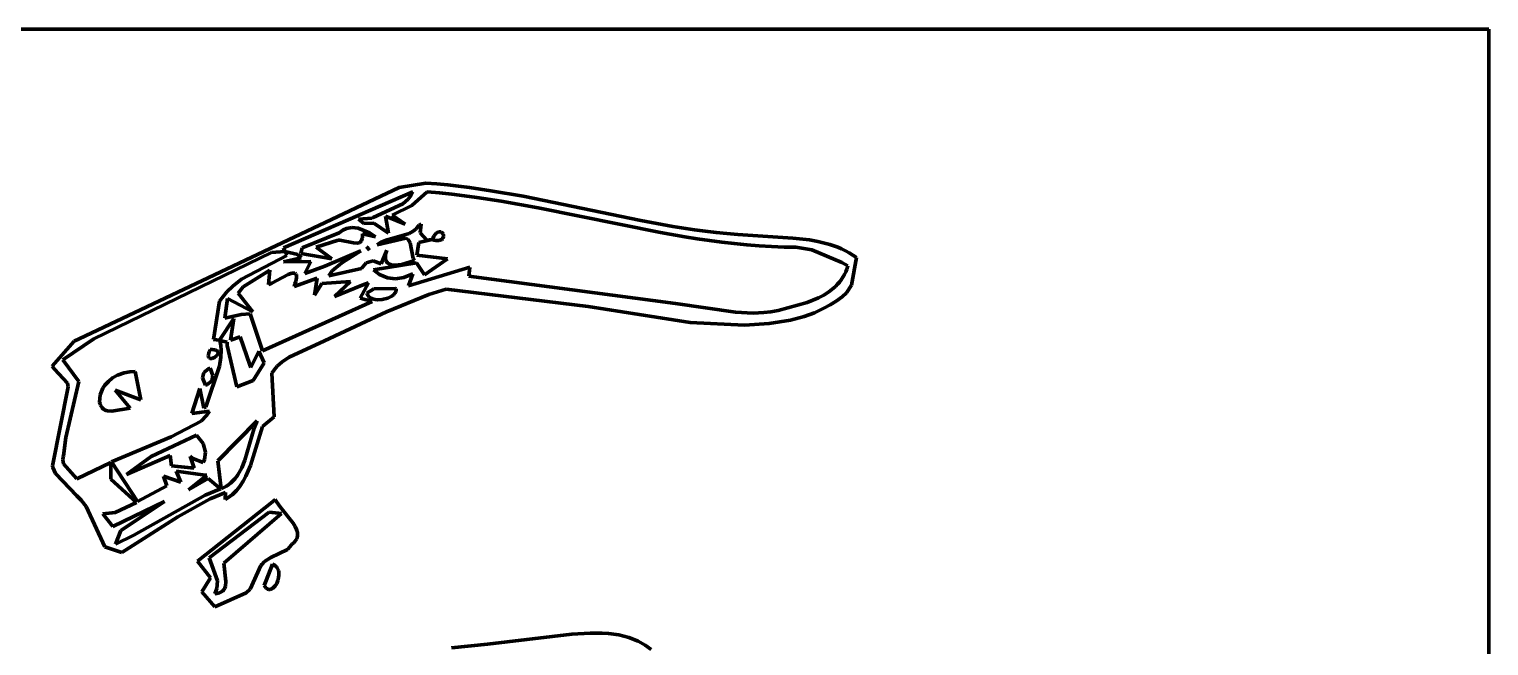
# Model space of a CAD drawing. Header units: millimetres. Extents: x 0 to 11.1, y 0 to 17.3.
# Drawn here: x 8.117 to 11.111, y 16.026 to 17.292 of the extents above; entities that cross this region are included whole.
import ezdxf

# ---------------------------------------------------------------- set-up
doc = ezdxf.new("R2010")
doc.units = ezdxf.units.MM
doc.layers.add('color#010101ff', color=7, linetype='CONTINUOUS', lineweight=100)
doc.layers.add('color#ffffffff', color=7, linetype='CONTINUOUS', lineweight=100)

msp = doc.modelspace()

# ---------------------------------------------------------------- linework, layer by layer
at = {"layer": 'color#010101ff'}
for p, q in [((8.219, 16.6562), (8.8757, 16.9669)), ((8.9039, 16.9578), (8.6386, 16.8426)), ((8.8757, 16.9669), (8.9307, 16.9756)), ((8.8938, 16.9426), (8.9003, 16.9512)), ((8.9003, 16.9512), (8.9039, 16.9578)), ((8.933, 16.9577), (8.9018, 16.9294)), ((8.9307, 16.9756), (8.9531, 16.9739)), ((8.9585, 16.9555), (8.933, 16.9577)), ((8.9531, 16.9739), (8.9754, 16.9719)), ((8.984, 16.9528), (8.9585, 16.9555)), ((8.9754, 16.9719), (8.9976, 16.9694)), ((9.0094, 16.9498), (8.984, 16.9528)), ((8.9976, 16.9694), (9.0198, 16.9667)), ((9.0347, 16.9463), (9.0094, 16.9498)), ((9.0198, 16.9667), (9.064, 16.9601)), ((9.064, 16.9601), (9.1301, 16.9485)), ((8.8225, 16.905), (8.8835, 16.9333)), ((8.9018, 16.9294), (8.8613, 16.91)), ((8.8835, 16.9333), (8.8938, 16.9426)), ((9.0852, 16.9384), (9.0347, 16.9463)), ((9.1607, 16.9247), (9.0852, 16.9384)), ((9.1301, 16.9485), (9.3712, 16.8986)), ((9.4116, 16.8742), (9.1607, 16.9247)), ((8.7924, 16.9019), (8.8194, 16.9035)), ((8.803, 16.8924), (8.7924, 16.9019)), ((8.8234, 16.8931), (8.803, 16.8924)), ((8.8194, 16.9035), (8.8225, 16.905)), ((8.8536, 16.8726), (8.8234, 16.8931)), ((8.8877, 16.8913), (8.8475, 16.9079)), ((8.8475, 16.9079), (8.8536, 16.8726)), ((8.8613, 16.91), (8.8877, 16.8913)), ((8.9142, 16.8865), (8.9163, 16.8895)), ((8.9163, 16.8895), (8.9208, 16.8919)), ((8.9208, 16.8919), (8.9185, 16.8735)), ((9.3712, 16.8986), (9.4372, 16.8866)), ((8.6764, 16.8431), (8.7523, 16.8739)), ((8.7523, 16.8739), (8.7598, 16.879)), ((8.7598, 16.879), (8.7676, 16.8823)), ((8.7676, 16.8823), (8.7783, 16.8842)), ((8.7783, 16.8842), (8.7917, 16.8831)), ((8.7917, 16.8831), (8.8151, 16.8734)), ((8.7994, 16.86), (8.7986, 16.8581)), ((8.8, 16.8622), (8.7994, 16.86)), ((8.8004, 16.8649), (8.8, 16.8622)), ((8.8268, 16.8652), (8.8003, 16.8712)), ((8.8003, 16.8712), (8.8005, 16.8678)), ((8.8005, 16.8678), (8.8004, 16.8649)), ((8.8151, 16.8734), (8.8268, 16.8652)), ((8.8895, 16.8629), (8.8302, 16.8486)), ((8.8388, 16.8543), (8.8512, 16.8595)), ((8.8512, 16.8595), (8.8962, 16.8721)), ((8.8938, 16.8598), (8.8895, 16.8629)), ((8.8979, 16.8529), (8.8938, 16.8598)), ((8.8962, 16.8721), (8.9046, 16.877)), ((8.9046, 16.877), (8.9096, 16.8813)), ((8.9096, 16.8813), (8.9142, 16.8865)), ((8.9431, 16.8596), (8.916, 16.8539)), ((8.9185, 16.8735), (8.9321, 16.8586)), ((8.9321, 16.8586), (8.9431, 16.8596)), ((8.9451, 16.8636), (8.9431, 16.8596)), ((8.9431, 16.8596), (8.9472, 16.8586)), ((8.947, 16.8669), (8.9451, 16.8636)), ((8.949, 16.8697), (8.947, 16.8669)), ((8.951, 16.8719), (8.949, 16.8697)), ((8.9529, 16.8736), (8.951, 16.8719)), ((8.9548, 16.8748), (8.9529, 16.8736)), ((8.9565, 16.8755), (8.9548, 16.8748)), ((8.9582, 16.8758), (8.9565, 16.8755)), ((8.9598, 16.8758), (8.9582, 16.8758)), ((8.9593, 16.8585), (8.9614, 16.8592)), ((8.9613, 16.8755), (8.9598, 16.8758)), ((8.9638, 16.8739), (8.9613, 16.8755)), ((8.9614, 16.8592), (8.9631, 16.8602)), ((8.9631, 16.8602), (8.9644, 16.8614)), ((8.9656, 16.8716), (8.9638, 16.8739)), ((8.9644, 16.8614), (8.9654, 16.8627)), ((8.9654, 16.8627), (8.9665, 16.8657)), ((8.9665, 16.8687), (8.9656, 16.8716)), ((8.9665, 16.8657), (8.9665, 16.8687)), ((9.4619, 16.8654), (9.4116, 16.8742)), ((9.4372, 16.8866), (9.4814, 16.8798)), ((9.4872, 16.8614), (9.4619, 16.8654)), ((9.4814, 16.8798), (9.5036, 16.8768)), ((9.5125, 16.8577), (9.4872, 16.8614)), ((9.5036, 16.8768), (9.5258, 16.8742)), ((9.5258, 16.8742), (9.5481, 16.8719)), ((9.5481, 16.8719), (9.5704, 16.87)), ((9.5704, 16.87), (9.6831, 16.8628)), ((9.6831, 16.8628), (9.7176, 16.859)), ((9.7176, 16.859), (9.7345, 16.856)), ((8.6138, 16.833), (8.2492, 16.656)), ((8.6409, 16.8351), (8.6138, 16.833)), ((8.6386, 16.8426), (8.6409, 16.8351)), ((8.6409, 16.8351), (8.6677, 16.8294)), ((8.6452, 16.8269), (8.6409, 16.8351)), ((8.6677, 16.8294), (8.6747, 16.8219)), ((8.674, 16.8313), (8.6764, 16.8431)), ((8.7372, 16.8203), (8.674, 16.8313)), ((8.7503, 16.8585), (8.7054, 16.8441)), ((8.7054, 16.8441), (8.7372, 16.8203)), ((8.7234, 16.8052), (8.7971, 16.8367)), ((8.754, 16.8586), (8.7503, 16.8585)), ((8.7817, 16.8527), (8.754, 16.8586)), ((8.7971, 16.8367), (8.7577, 16.8117)), ((8.79, 16.8524), (8.7817, 16.8527)), ((8.7935, 16.8533), (8.79, 16.8524)), ((8.7964, 16.8551), (8.7935, 16.8533)), ((8.7976, 16.8565), (8.7964, 16.8551)), ((8.7986, 16.8581), (8.7976, 16.8565)), ((8.8089, 16.8447), (8.8147, 16.8381)), ((8.8097, 16.8438), (8.8089, 16.8447)), ((8.8147, 16.8381), (8.8097, 16.8438)), ((8.8302, 16.8486), (8.833, 16.8508)), ((8.833, 16.8508), (8.8388, 16.8543)), ((8.8385, 16.8101), (8.8502, 16.8381)), ((8.8479, 16.8298), (8.8474, 16.8262)), ((8.8488, 16.8337), (8.8479, 16.8298)), ((8.8502, 16.8381), (8.8488, 16.8337)), ((8.9043, 16.8211), (8.8979, 16.8529)), ((8.916, 16.8539), (8.9116, 16.8277)), ((8.9472, 16.8586), (8.9509, 16.858)), ((8.9509, 16.858), (8.9541, 16.8578)), ((8.9541, 16.8578), (8.9569, 16.858)), ((8.9569, 16.858), (8.9593, 16.8585)), ((9.5378, 16.8544), (9.5125, 16.8577)), ((9.5632, 16.8514), (9.5378, 16.8544)), ((9.5887, 16.8489), (9.5632, 16.8514)), ((9.6142, 16.8468), (9.5887, 16.8489)), ((9.6398, 16.8453), (9.6142, 16.8468)), ((9.6655, 16.8443), (9.6398, 16.8453)), ((9.6896, 16.8441), (9.6655, 16.8443)), ((9.7223, 16.8384), (9.6896, 16.8441)), ((9.7839, 16.8127), (9.7223, 16.8384)), ((9.7345, 16.856), (9.7511, 16.852)), ((9.7511, 16.852), (9.7593, 16.8496)), ((9.7593, 16.8496), (9.7675, 16.8469)), ((9.7675, 16.8469), (9.7755, 16.8439)), ((9.7755, 16.8439), (9.7834, 16.8405)), ((9.7834, 16.8405), (9.7912, 16.8367)), ((9.7912, 16.8367), (9.7989, 16.8326)), ((9.7989, 16.8326), (9.8064, 16.828)), ((8.5525, 16.7786), (8.6452, 16.8269)), ((8.6747, 16.8219), (8.6386, 16.8138)), ((8.6386, 16.8138), (8.6941, 16.8147)), ((8.6941, 16.8147), (8.682, 16.7898)), ((8.682, 16.7898), (8.7234, 16.8052)), ((8.7317, 16.7854), (8.7982, 16.8006)), ((8.7577, 16.8117), (8.7379, 16.7953)), ((8.7982, 16.8006), (8.8082, 16.8123)), ((8.8082, 16.8123), (8.822, 16.8161)), ((8.822, 16.8161), (8.8385, 16.8101)), ((8.9114, 16.8122), (8.8228, 16.7976)), ((8.8474, 16.8262), (8.8473, 16.8229)), ((8.8473, 16.8229), (8.8476, 16.82)), ((8.8476, 16.82), (8.8482, 16.8175)), ((8.8482, 16.8175), (8.8491, 16.8152)), ((8.8491, 16.8152), (8.8503, 16.8133)), ((8.8503, 16.8133), (8.8518, 16.8117)), ((8.8518, 16.8117), (8.8536, 16.8103)), ((8.8536, 16.8103), (8.8556, 16.8092)), ((8.8556, 16.8092), (8.8578, 16.8083)), ((8.8578, 16.8083), (8.8628, 16.8072)), ((8.8628, 16.8072), (8.8683, 16.8069)), ((8.8683, 16.8069), (8.8806, 16.8083)), ((8.8806, 16.8083), (8.9074, 16.8167)), ((8.8946, 16.765), (9.0204, 16.8033)), ((8.9074, 16.8167), (8.9043, 16.8211)), ((8.9274, 16.7873), (8.9114, 16.8122)), ((8.9116, 16.8277), (8.9746, 16.8205)), ((8.9746, 16.8205), (8.9274, 16.7873)), ((9.0204, 16.8033), (9.0186, 16.7849)), ((9.7963, 16.8055), (9.7839, 16.8127)), ((9.7919, 16.7933), (9.7943, 16.7993)), ((9.7943, 16.7993), (9.7963, 16.8055)), ((9.8139, 16.823), (9.8033, 16.766)), ((9.8064, 16.828), (9.8139, 16.823)), ((8.5344, 16.7644), (8.5525, 16.7786)), ((8.61, 16.7972), (8.5556, 16.7629)), ((8.6073, 16.7677), (8.61, 16.7972)), ((8.6147, 16.7702), (8.6096, 16.7682)), ((8.6362, 16.7817), (8.6147, 16.7702)), ((8.6482, 16.788), (8.6362, 16.7817)), ((8.6535, 16.7901), (8.6482, 16.788)), ((8.6559, 16.7907), (8.6535, 16.7901)), ((8.6581, 16.791), (8.6559, 16.7907)), ((8.66, 16.791), (8.6581, 16.791)), ((8.7071, 16.7802), (8.6599, 16.7631)), ((8.6616, 16.7906), (8.66, 16.791)), ((8.663, 16.7897), (8.6616, 16.7906)), ((8.6619, 16.7687), (8.6634, 16.7736)), ((8.664, 16.7884), (8.663, 16.7897)), ((8.6634, 16.7736), (8.6644, 16.7778)), ((8.6647, 16.7866), (8.664, 16.7884)), ((8.6644, 16.7778), (8.6649, 16.7813)), ((8.665, 16.7843), (8.6647, 16.7866)), ((8.6649, 16.7813), (8.665, 16.7843)), ((8.7019, 16.7454), (8.7071, 16.7802)), ((8.717, 16.7696), (8.7019, 16.7454)), ((8.7755, 16.7736), (8.717, 16.7696)), ((8.7379, 16.7953), (8.7317, 16.7854)), ((8.7428, 16.7432), (8.7755, 16.7736)), ((8.7954, 16.7393), (8.8125, 16.7708)), ((8.8125, 16.7708), (8.7998, 16.7658)), ((8.8228, 16.7976), (8.8355, 16.7882)), ((8.8355, 16.7882), (8.8514, 16.7813)), ((8.8514, 16.7813), (8.868, 16.7792)), ((8.868, 16.7792), (8.8854, 16.7818)), ((8.8854, 16.7818), (8.9036, 16.7892)), ((8.9036, 16.7892), (8.8946, 16.765)), ((9.0186, 16.7849), (9.4428, 16.7283)), ((9.7751, 16.768), (9.779, 16.7725)), ((9.779, 16.7725), (9.7827, 16.7773)), ((9.7827, 16.7773), (9.7861, 16.7824)), ((9.7861, 16.7824), (9.7891, 16.7877)), ((9.7891, 16.7877), (9.7919, 16.7933)), ((8.5073, 16.7332), (8.5144, 16.743)), ((8.5144, 16.743), (8.522, 16.7521)), ((8.522, 16.7521), (8.5344, 16.7644)), ((8.5556, 16.7629), (8.5453, 16.7495)), ((8.5453, 16.7495), (8.5756, 16.7116)), ((8.6096, 16.7682), (8.6073, 16.7677)), ((8.6599, 16.7631), (8.6619, 16.7687)), ((8.7998, 16.7658), (8.7428, 16.7432)), ((8.8203, 16.7325), (8.7954, 16.7393)), ((8.8236, 16.7587), (8.8091, 16.75)), ((8.8091, 16.75), (8.8099, 16.7476)), ((8.8099, 16.7476), (8.8111, 16.7454)), ((8.8111, 16.7454), (8.8126, 16.7435)), ((8.8126, 16.7435), (8.8143, 16.7418)), ((8.8143, 16.7418), (8.8163, 16.7403)), ((8.8163, 16.7403), (8.8209, 16.7381)), ((8.8676, 16.7595), (8.8236, 16.7587)), ((8.841, 16.7365), (8.8527, 16.7395)), ((8.9363, 16.7471), (8.8498, 16.7115)), ((8.8527, 16.7395), (8.8603, 16.7434)), ((8.8603, 16.7434), (8.8643, 16.7466)), ((8.8643, 16.7466), (8.8674, 16.7503)), ((8.8674, 16.7503), (8.8685, 16.7523)), ((8.8696, 16.7589), (8.8676, 16.7595)), ((8.8685, 16.7523), (8.8692, 16.7544)), ((8.8692, 16.7544), (8.8696, 16.7566)), ((8.8696, 16.7566), (8.8696, 16.7589)), ((8.9722, 16.758), (8.9363, 16.7471)), ((9.2634, 16.7226), (8.9722, 16.758)), ((9.7127, 16.7303), (9.7358, 16.7399)), ((9.7358, 16.7399), (9.7467, 16.7457)), ((9.7467, 16.7457), (9.757, 16.7523)), ((9.757, 16.7523), (9.7665, 16.7597)), ((9.7665, 16.7597), (9.7709, 16.7637)), ((9.7709, 16.7637), (9.7751, 16.768)), ((9.7843, 16.7421), (9.7724, 16.7334)), ((9.7935, 16.7507), (9.7843, 16.7421)), ((9.8033, 16.766), (9.7935, 16.7507)), ((8.4945, 16.6545), (8.5073, 16.7332)), ((8.5232, 16.7385), (8.5177, 16.6984)), ((8.5756, 16.7116), (8.5232, 16.7385)), ((8.5953, 16.6314), (8.8203, 16.7325)), ((8.8498, 16.7115), (8.7225, 16.6517)), ((8.8209, 16.7381), (8.8262, 16.7367)), ((8.8262, 16.7367), (8.8319, 16.7361)), ((8.8319, 16.7361), (8.841, 16.7365)), ((9.4726, 16.6898), (9.2634, 16.7226)), ((9.4428, 16.7283), (9.5657, 16.7105)), ((9.5657, 16.7105), (9.602, 16.7088)), ((9.602, 16.7088), (9.6238, 16.7099)), ((9.6238, 16.7099), (9.6384, 16.7116)), ((9.6384, 16.7116), (9.653, 16.7143)), ((9.653, 16.7143), (9.7127, 16.7303)), ((9.7274, 16.7095), (9.7068, 16.702)), ((9.7472, 16.7186), (9.7274, 16.7095)), ((9.76, 16.7256), (9.7472, 16.7186)), ((9.7724, 16.7334), (9.76, 16.7256)), ((8.5364, 16.6978), (8.5073, 16.6531)), ((8.5177, 16.6984), (8.5516, 16.7057)), ((8.5297, 16.653), (8.5364, 16.6978)), ((8.5516, 16.7057), (8.5702, 16.7075)), ((8.5702, 16.7075), (8.5953, 16.6314)), ((9.5839, 16.6841), (9.4726, 16.6898)), ((9.6349, 16.6872), (9.5839, 16.6841)), ((9.6785, 16.6943), (9.6349, 16.6872)), ((9.7068, 16.702), (9.6785, 16.6943)), ((8.1636, 16.5996), (8.2087, 16.6513)), ((8.2492, 16.656), (8.1859, 16.6125)), ((8.2087, 16.6513), (8.219, 16.6562)), ((8.5073, 16.6531), (8.4945, 16.6545)), ((8.5095, 16.6425), (8.5076, 16.6522)), ((8.5076, 16.6522), (8.523, 16.6489)), ((8.5497, 16.6598), (8.5297, 16.653)), ((8.5695, 16.6024), (8.5497, 16.6598)), ((8.7225, 16.6517), (8.6498, 16.618)), ((8.4841, 16.6212), (8.4843, 16.6237)), ((8.4843, 16.6193), (8.4841, 16.6212)), ((8.4843, 16.6237), (8.4849, 16.6267)), ((8.4849, 16.6267), (8.4861, 16.6302)), ((8.4861, 16.6302), (8.4878, 16.6343)), ((8.4878, 16.6343), (8.4922, 16.6341)), ((8.4922, 16.6341), (8.4958, 16.6337)), ((8.4958, 16.6337), (8.4987, 16.6331)), ((8.5015, 16.6216), (8.4968, 16.6179)), ((8.4987, 16.6331), (8.501, 16.6322)), ((8.501, 16.6322), (8.5026, 16.6312)), ((8.5036, 16.6244), (8.5015, 16.6216)), ((8.5026, 16.6312), (8.5037, 16.63)), ((8.5042, 16.6259), (8.5036, 16.6244)), ((8.5037, 16.63), (8.5043, 16.6287)), ((8.5045, 16.6273), (8.5042, 16.6259)), ((8.5043, 16.6287), (8.5045, 16.6273)), ((8.5104, 16.6328), (8.5095, 16.6425)), ((8.51, 16.6184), (8.5104, 16.6328)), ((8.523, 16.6489), (8.5225, 16.6423)), ((8.5225, 16.6423), (8.5427, 16.5576)), ((8.5878, 16.6304), (8.5713, 16.5971)), ((8.5986, 16.6068), (8.5878, 16.6304)), ((8.1684, 16.594), (8.1636, 16.5996)), ((8.1952, 16.5647), (8.1684, 16.594)), ((8.1859, 16.6125), (8.2187, 16.5684)), ((8.4746, 16.587), (8.4848, 16.5947)), ((8.4788, 16.5163), (8.5068, 16.5995)), ((8.4849, 16.6177), (8.4843, 16.6193)), ((8.4848, 16.5947), (8.4881, 16.5959)), ((8.4858, 16.6166), (8.4849, 16.6177)), ((8.4869, 16.6159), (8.4858, 16.6166)), ((8.4883, 16.6155), (8.4869, 16.6159)), ((8.4881, 16.5959), (8.4937, 16.581)), ((8.4899, 16.6155), (8.4883, 16.6155)), ((8.4915, 16.6157), (8.4899, 16.6155)), ((8.4968, 16.6179), (8.4915, 16.6157)), ((8.5068, 16.5995), (8.51, 16.6184)), ((8.5713, 16.5971), (8.5695, 16.6024)), ((8.5763, 16.5703), (8.5986, 16.6068)), ((8.6198, 16.5929), (8.6147, 16.5854)), ((8.6255, 16.5996), (8.6198, 16.5929)), ((8.6353, 16.6084), (8.6255, 16.5996)), ((8.6498, 16.618), (8.6353, 16.6084)), ((8.2187, 16.5684), (8.1919, 16.4532)), ((8.1963, 16.5571), (8.1952, 16.5647)), ((8.2678, 16.5546), (8.2718, 16.5606)), ((8.2718, 16.5606), (8.2791, 16.5687)), ((8.2791, 16.5687), (8.2878, 16.5756)), ((8.2878, 16.5756), (8.2976, 16.5811)), ((8.2976, 16.5811), (8.3117, 16.5862)), ((8.3117, 16.5862), (8.3228, 16.5882)), ((8.3228, 16.5882), (8.3339, 16.5886)), ((8.3339, 16.5886), (8.3455, 16.5308)), ((8.4724, 16.5756), (8.4746, 16.587)), ((8.4781, 16.5605), (8.4724, 16.5756)), ((8.4814, 16.5618), (8.4781, 16.5605)), ((8.4915, 16.5697), (8.4814, 16.5618)), ((8.4937, 16.581), (8.4915, 16.5697)), ((8.5427, 16.5576), (8.5763, 16.5703)), ((8.6147, 16.5854), (8.6189, 16.4957)), ((8.1646, 16.3949), (8.1963, 16.5571)), ((8.2612, 16.5257), (8.2613, 16.5336)), ((8.2613, 16.5336), (8.2625, 16.541)), ((8.2625, 16.541), (8.2647, 16.548)), ((8.2647, 16.548), (8.2678, 16.5546)), ((8.3455, 16.5308), (8.2929, 16.5503)), ((8.2929, 16.5503), (8.3239, 16.5133)), ((8.4503, 16.503), (8.4667, 16.5543)), ((8.4667, 16.5543), (8.4748, 16.5135)), ((8.262, 16.5226), (8.2612, 16.5257)), ((8.2631, 16.5199), (8.262, 16.5226)), ((8.2643, 16.5174), (8.2631, 16.5199)), ((8.2657, 16.5153), (8.2643, 16.5174)), ((8.2689, 16.5119), (8.2657, 16.5153)), ((8.2726, 16.5095), (8.2689, 16.5119)), ((8.2768, 16.508), (8.2726, 16.5095)), ((8.2862, 16.5072), (8.2768, 16.508)), ((8.3239, 16.5133), (8.2862, 16.5072)), ((8.4863, 16.5076), (8.4503, 16.503)), ((8.4748, 16.5135), (8.4788, 16.5163)), ((8.4807, 16.4987), (8.4863, 16.5076)), ((8.4076, 16.4546), (8.4693, 16.4867)), ((8.4693, 16.4867), (8.4807, 16.4987)), ((8.584, 16.4879), (8.5034, 16.4054)), ((8.5591, 16.4066), (8.578, 16.4725)), ((8.5951, 16.4759), (8.5704, 16.3957)), ((8.578, 16.4725), (8.584, 16.4879)), ((8.6189, 16.4957), (8.5951, 16.4759)), ((8.1919, 16.4532), (8.1872, 16.4159)), ((8.2855, 16.4034), (8.4076, 16.4546)), ((8.4598, 16.4579), (8.3669, 16.4144)), ((8.4737, 16.4413), (8.4598, 16.4579)), ((8.4785, 16.423), (8.4737, 16.4413)), ((8.1866, 16.4136), (8.1858, 16.4073)), ((8.1872, 16.4159), (8.1866, 16.4136)), ((8.3165, 16.3771), (8.4061, 16.4164)), ((8.3669, 16.4144), (8.3165, 16.3771)), ((8.4061, 16.4164), (8.4088, 16.3952)), ((8.4554, 16.3902), (8.4472, 16.4151)), ((8.4472, 16.4151), (8.4522, 16.4101)), ((8.4522, 16.4101), (8.4734, 16.4019)), ((8.4762, 16.4081), (8.4785, 16.423)), ((8.1652, 16.3921), (8.1646, 16.3949)), ((8.1705, 16.3794), (8.1652, 16.3921)), ((8.1858, 16.4073), (8.187, 16.3996)), ((8.187, 16.3996), (8.2143, 16.3682)), ((8.2143, 16.3682), (8.2844, 16.402)), ((8.2844, 16.402), (8.2842, 16.368)), ((8.3387, 16.3217), (8.2855, 16.4034)), ((8.4088, 16.3952), (8.4554, 16.3902)), ((8.4775, 16.3764), (8.4183, 16.384)), ((8.4183, 16.384), (8.4277, 16.3616)), ((8.4734, 16.4019), (8.4762, 16.4081)), ((8.5034, 16.4054), (8.5107, 16.3478)), ((8.5448, 16.3768), (8.5477, 16.3814)), ((8.5477, 16.3814), (8.5528, 16.3911)), ((8.5528, 16.3911), (8.5591, 16.4066)), ((8.5704, 16.3957), (8.5614, 16.3738)), ((8.2144, 16.3338), (8.1705, 16.3794)), ((8.2842, 16.368), (8.3366, 16.3201)), ((8.3991, 16.3545), (8.3387, 16.3217)), ((8.4277, 16.3616), (8.3923, 16.374)), ((8.3923, 16.374), (8.3991, 16.3545)), ((8.4434, 16.346), (8.481, 16.376)), ((8.4838, 16.369), (8.4434, 16.346)), ((8.481, 16.376), (8.4775, 16.3764)), ((8.5089, 16.3482), (8.4838, 16.369)), ((8.5107, 16.3478), (8.5162, 16.3505)), ((8.5162, 16.3505), (8.5213, 16.3536)), ((8.5213, 16.3536), (8.5261, 16.3569)), ((8.5261, 16.3569), (8.5304, 16.3604)), ((8.5304, 16.3604), (8.5345, 16.3642)), ((8.5345, 16.3642), (8.5382, 16.3682)), ((8.5382, 16.3682), (8.5416, 16.3724)), ((8.5416, 16.3724), (8.5448, 16.3768)), ((8.5494, 16.3539), (8.5459, 16.3493)), ((8.5558, 16.3636), (8.5494, 16.3539)), ((8.5614, 16.3738), (8.5558, 16.3636)), ((8.2234, 16.3249), (8.2144, 16.3338)), ((8.2334, 16.3118), (8.2234, 16.3249)), ((8.2881, 16.2705), (8.3939, 16.3221)), ((8.3366, 16.3201), (8.2927, 16.2996)), ((8.3939, 16.3221), (8.3046, 16.2624)), ((8.3316, 16.253), (8.4778, 16.3353)), ((8.4879, 16.3274), (8.4213, 16.2903)), ((8.4618, 16.1998), (8.616, 16.3212)), ((8.4778, 16.3353), (8.5089, 16.3482)), ((8.5192, 16.3408), (8.4879, 16.3274)), ((8.5186, 16.3262), (8.5192, 16.3408)), ((8.5239, 16.3295), (8.5186, 16.3262)), ((8.5289, 16.333), (8.5239, 16.3295)), ((8.5336, 16.3367), (8.5289, 16.333)), ((8.538, 16.3407), (8.5336, 16.3367)), ((8.5421, 16.3449), (8.538, 16.3407)), ((8.5459, 16.3493), (8.5421, 16.3449)), ((8.616, 16.3212), (8.6212, 16.326)), ((8.6212, 16.326), (8.6247, 16.3203)), ((8.6247, 16.3203), (8.6316, 16.3111)), ((8.272, 16.229), (8.2334, 16.3118)), ((8.2927, 16.2996), (8.2676, 16.2965)), ((8.2676, 16.2965), (8.2881, 16.2705)), ((8.4213, 16.2903), (8.3067, 16.2171)), ((8.6087, 16.2999), (8.4856, 16.2064)), ((8.5162, 16.1951), (8.634, 16.2971)), ((8.634, 16.2971), (8.6087, 16.2999)), ((8.6316, 16.3111), (8.6583, 16.2778)), ((8.3046, 16.2624), (8.294, 16.2344)), ((8.6583, 16.2778), (8.6623, 16.271)), ((8.6623, 16.271), (8.6653, 16.2643)), ((8.6653, 16.2643), (8.6664, 16.261)), ((8.6664, 16.261), (8.667, 16.2578)), ((8.294, 16.2344), (8.3316, 16.253)), ((8.6553, 16.2342), (8.6522, 16.2293)), ((8.6587, 16.2368), (8.6553, 16.2342)), ((8.6615, 16.2396), (8.6587, 16.2368)), ((8.6637, 16.2424), (8.6615, 16.2396)), ((8.6654, 16.2454), (8.6637, 16.2424)), ((8.6665, 16.2484), (8.6654, 16.2454)), ((8.6671, 16.2514), (8.6665, 16.2484)), ((8.667, 16.2578), (8.6673, 16.2546)), ((8.6673, 16.2546), (8.6671, 16.2514)), ((8.3067, 16.2171), (8.272, 16.229)), ((8.4856, 16.2064), (8.503, 16.1592)), ((8.6127, 16.2069), (8.5992, 16.1987)), ((8.6466, 16.2235), (8.6127, 16.2069)), ((8.6522, 16.2293), (8.6466, 16.2235)), ((8.4883, 16.1653), (8.4618, 16.1998)), ((8.52, 16.1579), (8.5162, 16.1951)), ((8.5921, 16.1907), (8.5702, 16.1419)), ((8.5937, 16.193), (8.5921, 16.1907)), ((8.5992, 16.1987), (8.5937, 16.193)), ((8.6026, 16.1598), (8.6161, 16.1932)), ((8.6161, 16.1932), (8.6191, 16.1917)), ((8.6191, 16.1917), (8.6216, 16.1899)), ((8.6216, 16.1899), (8.6238, 16.1878)), ((8.6238, 16.1878), (8.6255, 16.1855)), ((8.6255, 16.1855), (8.6269, 16.183)), ((8.6269, 16.183), (8.6279, 16.1803)), ((8.6279, 16.1803), (8.6286, 16.1775)), ((8.629, 16.1715), (8.6284, 16.1654)), ((8.6286, 16.1775), (8.629, 16.1715)), ((8.4711, 16.1367), (8.4883, 16.1653)), ((8.5017, 16.1434), (8.4978, 16.1324)), ((8.503, 16.1592), (8.5017, 16.1434)), ((8.5153, 16.1401), (8.5177, 16.1438)), ((8.5177, 16.1438), (8.5191, 16.1481)), ((8.5191, 16.1481), (8.52, 16.1579)), ((8.5702, 16.1419), (8.5616, 16.1342)), ((8.5988, 16.1499), (8.6026, 16.1598)), ((8.6005, 16.1471), (8.5988, 16.1499)), ((8.6023, 16.1448), (8.6005, 16.1471)), ((8.6042, 16.1432), (8.6023, 16.1448)), ((8.6061, 16.1421), (8.6042, 16.1432)), ((8.6081, 16.1415), (8.6061, 16.1421)), ((8.6101, 16.1414), (8.6081, 16.1415)), ((8.6121, 16.1418), (8.6101, 16.1414)), ((8.6141, 16.1426), (8.6121, 16.1418)), ((8.616, 16.1437), (8.6141, 16.1426)), ((8.6179, 16.1452), (8.616, 16.1437)), ((8.6214, 16.1491), (8.6179, 16.1452)), ((8.6244, 16.1539), (8.6214, 16.1491)), ((8.6268, 16.1595), (8.6244, 16.1539)), ((8.6284, 16.1654), (8.6268, 16.1595)), ((8.4975, 16.106), (8.4711, 16.1367)), ((8.5616, 16.1342), (8.4975, 16.106)), ((8.4978, 16.1324), (8.5013, 16.1329)), ((8.5013, 16.1329), (8.5045, 16.1336)), ((8.5045, 16.1336), (8.5073, 16.1345)), ((8.5073, 16.1345), (8.5097, 16.1356)), ((8.5097, 16.1356), (8.5119, 16.137)), ((8.5119, 16.137), (8.5137, 16.1384)), ((8.5137, 16.1384), (8.5153, 16.1401)), ((9.2302, 16.0498), (9.2675, 16.0515)), ((9.2675, 16.0515), (9.2924, 16.0515)), ((9.2924, 16.0515), (9.3049, 16.0511)), ((9.3049, 16.0511), (9.326, 16.0483)), ((8.9827, 16.0216), (9.0571, 16.0288)), ((9.0571, 16.0288), (9.2302, 16.0498)), ((9.326, 16.0483), (9.3466, 16.043)), ((9.3466, 16.043), (9.3663, 16.035)), ((9.3663, 16.035), (9.3801, 16.0274)), ((9.3801, 16.0274), (9.3929, 16.0183))]:
    msp.add_line(p, q, dxfattribs=at)
at = {"layer": 'color#ffffffff'}
for p, q in [((0, 17.2917), (11.1111, 17.2917)), ((11.1111, 17.2917), (11.1111, 0)), ((8.8757, 16.9669), (8.219, 16.6562)), ((8.6386, 16.8426), (8.9039, 16.9578)), ((8.9307, 16.9756), (8.8757, 16.9669)), ((8.9003, 16.9512), (8.8938, 16.9426)), ((8.9039, 16.9578), (8.9003, 16.9512)), ((8.9018, 16.9294), (8.933, 16.9577)), ((8.9531, 16.9739), (8.9307, 16.9756)), ((8.933, 16.9577), (8.9585, 16.9555)), ((8.9754, 16.9719), (8.9531, 16.9739)), ((8.9585, 16.9555), (8.984, 16.9528)), ((8.9976, 16.9694), (8.9754, 16.9719)), ((8.984, 16.9528), (9.0094, 16.9498)), ((9.0198, 16.9667), (8.9976, 16.9694)), ((9.0094, 16.9498), (9.0347, 16.9463)), ((9.064, 16.9601), (9.0198, 16.9667)), ((9.1301, 16.9485), (9.064, 16.9601)), ((8.8835, 16.9333), (8.8225, 16.905)), ((8.8613, 16.91), (8.9018, 16.9294)), ((8.8938, 16.9426), (8.8835, 16.9333)), ((9.0347, 16.9463), (9.0852, 16.9384)), ((9.0852, 16.9384), (9.1607, 16.9247)), ((9.3712, 16.8986), (9.1301, 16.9485)), ((9.1607, 16.9247), (9.4116, 16.8742)), ((8.8194, 16.9035), (8.7924, 16.9019)), ((8.7924, 16.9019), (8.803, 16.8924)), ((8.803, 16.8924), (8.8234, 16.8931)), ((8.8225, 16.905), (8.8194, 16.9035)), ((8.8234, 16.8931), (8.8536, 16.8726)), ((8.8536, 16.8726), (8.8475, 16.9079)), ((8.8475, 16.9079), (8.8877, 16.8913)), ((8.8877, 16.8913), (8.8613, 16.91)), ((8.9163, 16.8895), (8.9142, 16.8865)), ((8.9208, 16.8919), (8.9163, 16.8895)), ((8.9185, 16.8735), (8.9208, 16.8919)), ((9.4372, 16.8866), (9.3712, 16.8986)), ((8.7523, 16.8739), (8.6764, 16.8431)), ((8.7598, 16.879), (8.7523, 16.8739)), ((8.7676, 16.8823), (8.7598, 16.879)), ((8.7783, 16.8842), (8.7676, 16.8823)), ((8.7917, 16.8831), (8.7783, 16.8842)), ((8.8151, 16.8734), (8.7917, 16.8831)), ((8.7986, 16.8581), (8.7994, 16.86)), ((8.7994, 16.86), (8.8, 16.8622)), ((8.8, 16.8622), (8.8004, 16.8649)), ((8.8005, 16.8678), (8.8003, 16.8712)), ((8.8003, 16.8712), (8.8268, 16.8652)), ((8.8004, 16.8649), (8.8005, 16.8678)), ((8.8268, 16.8652), (8.8151, 16.8734)), ((8.8302, 16.8486), (8.8895, 16.8629)), ((8.8512, 16.8595), (8.8388, 16.8543)), ((8.8962, 16.8721), (8.8512, 16.8595)), ((8.8895, 16.8629), (8.8938, 16.8598)), ((8.8938, 16.8598), (8.8979, 16.8529)), ((8.9046, 16.877), (8.8962, 16.8721)), ((8.9096, 16.8813), (8.9046, 16.877)), ((8.9142, 16.8865), (8.9096, 16.8813)), ((8.916, 16.8539), (8.9431, 16.8596)), ((8.9321, 16.8586), (8.9185, 16.8735)), ((8.9431, 16.8596), (8.9321, 16.8586)), ((8.9451, 16.8636), (8.9431, 16.8596)), ((8.9431, 16.8596), (8.9472, 16.8586)), ((8.947, 16.8669), (8.9451, 16.8636)), ((8.949, 16.8697), (8.947, 16.8669)), ((8.951, 16.8719), (8.949, 16.8697)), ((8.9529, 16.8736), (8.951, 16.8719)), ((8.9548, 16.8748), (8.9529, 16.8736)), ((8.9565, 16.8755), (8.9548, 16.8748)), ((8.9582, 16.8758), (8.9565, 16.8755)), ((8.9598, 16.8758), (8.9582, 16.8758)), ((8.9593, 16.8585), (8.9614, 16.8592)), ((8.9613, 16.8755), (8.9598, 16.8758)), ((8.9638, 16.8739), (8.9613, 16.8755)), ((8.9614, 16.8592), (8.9631, 16.8602)), ((8.9631, 16.8602), (8.9644, 16.8614)), ((8.9656, 16.8716), (8.9638, 16.8739)), ((8.9644, 16.8614), (8.9654, 16.8627)), ((8.9654, 16.8627), (8.9665, 16.8657)), ((8.9665, 16.8687), (8.9656, 16.8716)), ((8.9665, 16.8657), (8.9665, 16.8687)), ((9.4116, 16.8742), (9.4619, 16.8654)), ((9.4814, 16.8798), (9.4372, 16.8866)), ((9.4619, 16.8654), (9.4872, 16.8614)), ((9.5036, 16.8768), (9.4814, 16.8798)), ((9.4872, 16.8614), (9.5125, 16.8577)), ((9.5258, 16.8742), (9.5036, 16.8768)), ((9.5481, 16.8719), (9.5258, 16.8742)), ((9.5704, 16.87), (9.5481, 16.8719)), ((9.6831, 16.8628), (9.5704, 16.87)), ((9.7176, 16.859), (9.6831, 16.8628)), ((9.7345, 16.856), (9.7176, 16.859)), ((8.2492, 16.656), (8.6138, 16.833)), ((8.6138, 16.833), (8.6409, 16.8351)), ((8.6409, 16.8351), (8.6386, 16.8426)), ((8.6677, 16.8294), (8.6409, 16.8351)), ((8.6409, 16.8351), (8.6452, 16.8269)), ((8.6747, 16.8219), (8.6677, 16.8294)), ((8.6764, 16.8431), (8.674, 16.8313)), ((8.674, 16.8313), (8.7372, 16.8203)), ((8.7054, 16.8441), (8.7503, 16.8585)), ((8.7372, 16.8203), (8.7054, 16.8441)), ((8.7971, 16.8367), (8.7234, 16.8052)), ((8.7503, 16.8585), (8.754, 16.8586)), ((8.754, 16.8586), (8.7817, 16.8527)), ((8.7577, 16.8117), (8.7971, 16.8367)), ((8.7817, 16.8527), (8.79, 16.8524)), ((8.79, 16.8524), (8.7935, 16.8533)), ((8.7935, 16.8533), (8.7964, 16.8551)), ((8.7964, 16.8551), (8.7976, 16.8565)), ((8.7976, 16.8565), (8.7986, 16.8581)), ((8.8089, 16.8447), (8.8097, 16.8438)), ((8.8147, 16.8381), (8.8089, 16.8447)), ((8.8097, 16.8438), (8.8147, 16.8381)), ((8.833, 16.8508), (8.8302, 16.8486)), ((8.8388, 16.8543), (8.833, 16.8508)), ((8.8502, 16.8381), (8.8385, 16.8101)), ((8.8474, 16.8262), (8.8479, 16.8298)), ((8.8479, 16.8298), (8.8488, 16.8337)), ((8.8488, 16.8337), (8.8502, 16.8381)), ((8.8979, 16.8529), (8.9043, 16.8211)), ((8.9116, 16.8277), (8.916, 16.8539)), ((8.9472, 16.8586), (8.9509, 16.858)), ((8.9509, 16.858), (8.9541, 16.8578)), ((8.9541, 16.8578), (8.9569, 16.858)), ((8.9569, 16.858), (8.9593, 16.8585)), ((9.5125, 16.8577), (9.5378, 16.8544)), ((9.5378, 16.8544), (9.5632, 16.8514)), ((9.5632, 16.8514), (9.5887, 16.8489)), ((9.5887, 16.8489), (9.6142, 16.8468)), ((9.6142, 16.8468), (9.6398, 16.8453)), ((9.6398, 16.8453), (9.6655, 16.8443)), ((9.6655, 16.8443), (9.6896, 16.8441)), ((9.6896, 16.8441), (9.7223, 16.8384)), ((9.7223, 16.8384), (9.7839, 16.8127)), ((9.7511, 16.852), (9.7345, 16.856)), ((9.7593, 16.8496), (9.7511, 16.852)), ((9.7675, 16.8469), (9.7593, 16.8496)), ((9.7755, 16.8439), (9.7675, 16.8469)), ((9.7834, 16.8405), (9.7755, 16.8439)), ((9.7912, 16.8367), (9.7834, 16.8405)), ((9.7989, 16.8326), (9.7912, 16.8367)), ((9.8064, 16.828), (9.7989, 16.8326)), ((8.6452, 16.8269), (8.5525, 16.7786)), ((8.6386, 16.8138), (8.6747, 16.8219)), ((8.6941, 16.8147), (8.6386, 16.8138)), ((8.682, 16.7898), (8.6941, 16.8147)), ((8.7234, 16.8052), (8.682, 16.7898)), ((8.7982, 16.8006), (8.7317, 16.7854)), ((8.7379, 16.7953), (8.7577, 16.8117)), ((8.8082, 16.8123), (8.7982, 16.8006)), ((8.822, 16.8161), (8.8082, 16.8123)), ((8.8385, 16.8101), (8.822, 16.8161)), ((8.8228, 16.7976), (8.9114, 16.8122)), ((8.8473, 16.8229), (8.8474, 16.8262)), ((8.8476, 16.82), (8.8473, 16.8229)), ((8.8482, 16.8175), (8.8476, 16.82)), ((8.8491, 16.8152), (8.8482, 16.8175)), ((8.8503, 16.8133), (8.8491, 16.8152)), ((8.8518, 16.8117), (8.8503, 16.8133)), ((8.8536, 16.8103), (8.8518, 16.8117)), ((8.8556, 16.8092), (8.8536, 16.8103)), ((8.8578, 16.8083), (8.8556, 16.8092)), ((8.8628, 16.8072), (8.8578, 16.8083)), ((8.8683, 16.8069), (8.8628, 16.8072)), ((8.8806, 16.8083), (8.8683, 16.8069)), ((8.9074, 16.8167), (8.8806, 16.8083)), ((9.0204, 16.8033), (8.8946, 16.765)), ((8.9043, 16.8211), (8.9074, 16.8167)), ((8.9114, 16.8122), (8.9274, 16.7873)), ((8.9746, 16.8205), (8.9116, 16.8277)), ((8.9274, 16.7873), (8.9746, 16.8205)), ((9.0186, 16.7849), (9.0204, 16.8033)), ((9.7839, 16.8127), (9.7963, 16.8055)), ((9.7943, 16.7993), (9.7919, 16.7933)), ((9.7963, 16.8055), (9.7943, 16.7993)), ((9.8033, 16.766), (9.8139, 16.823)), ((9.8139, 16.823), (9.8064, 16.828)), ((8.5525, 16.7786), (8.5344, 16.7644)), ((8.5556, 16.7629), (8.61, 16.7972)), ((8.61, 16.7972), (8.6073, 16.7677)), ((8.6096, 16.7682), (8.6147, 16.7702)), ((8.6147, 16.7702), (8.6362, 16.7817)), ((8.6362, 16.7817), (8.6482, 16.788)), ((8.6482, 16.788), (8.6535, 16.7901)), ((8.6535, 16.7901), (8.6559, 16.7907)), ((8.6559, 16.7907), (8.6581, 16.791)), ((8.6581, 16.791), (8.66, 16.791)), ((8.6599, 16.7631), (8.7071, 16.7802)), ((8.66, 16.791), (8.6616, 16.7906)), ((8.6616, 16.7906), (8.663, 16.7897)), ((8.6634, 16.7736), (8.6619, 16.7687)), ((8.663, 16.7897), (8.664, 16.7884)), ((8.6644, 16.7778), (8.6634, 16.7736)), ((8.664, 16.7884), (8.6647, 16.7866)), ((8.6649, 16.7813), (8.6644, 16.7778)), ((8.6647, 16.7866), (8.665, 16.7843)), ((8.665, 16.7843), (8.6649, 16.7813)), ((8.7071, 16.7802), (8.7019, 16.7454)), ((8.7019, 16.7454), (8.717, 16.7696)), ((8.717, 16.7696), (8.7755, 16.7736)), ((8.7317, 16.7854), (8.7379, 16.7953)), ((8.7755, 16.7736), (8.7428, 16.7432)), ((8.8125, 16.7708), (8.7954, 16.7393)), ((8.7998, 16.7658), (8.8125, 16.7708)), ((8.8355, 16.7882), (8.8228, 16.7976)), ((8.8514, 16.7813), (8.8355, 16.7882)), ((8.868, 16.7792), (8.8514, 16.7813)), ((8.8854, 16.7818), (8.868, 16.7792)), ((8.9036, 16.7892), (8.8854, 16.7818)), ((8.8946, 16.765), (8.9036, 16.7892)), ((9.4428, 16.7283), (9.0186, 16.7849)), ((9.779, 16.7725), (9.7751, 16.768)), ((9.7827, 16.7773), (9.779, 16.7725)), ((9.7861, 16.7824), (9.7827, 16.7773)), ((9.7891, 16.7877), (9.7861, 16.7824)), ((9.7919, 16.7933), (9.7891, 16.7877)), ((8.5144, 16.743), (8.5073, 16.7332)), ((8.522, 16.7521), (8.5144, 16.743)), ((8.5344, 16.7644), (8.522, 16.7521)), ((8.5453, 16.7495), (8.5556, 16.7629)), ((8.5756, 16.7116), (8.5453, 16.7495)), ((8.6073, 16.7677), (8.6096, 16.7682)), ((8.6619, 16.7687), (8.6599, 16.7631)), ((8.7428, 16.7432), (8.7998, 16.7658)), ((8.7954, 16.7393), (8.8203, 16.7325)), ((8.8091, 16.75), (8.8236, 16.7587)), ((8.8099, 16.7476), (8.8091, 16.75)), ((8.8111, 16.7454), (8.8099, 16.7476)), ((8.8126, 16.7435), (8.8111, 16.7454)), ((8.8143, 16.7418), (8.8126, 16.7435)), ((8.8163, 16.7403), (8.8143, 16.7418)), ((8.8209, 16.7381), (8.8163, 16.7403)), ((8.8236, 16.7587), (8.8676, 16.7595)), ((8.8527, 16.7395), (8.841, 16.7365)), ((8.8498, 16.7115), (8.9363, 16.7471)), ((8.8603, 16.7434), (8.8527, 16.7395)), ((8.8643, 16.7466), (8.8603, 16.7434)), ((8.8674, 16.7503), (8.8643, 16.7466)), ((8.8685, 16.7523), (8.8674, 16.7503)), ((8.8676, 16.7595), (8.8696, 16.7589)), ((8.8692, 16.7544), (8.8685, 16.7523)), ((8.8696, 16.7566), (8.8692, 16.7544)), ((8.8696, 16.7589), (8.8696, 16.7566)), ((8.9363, 16.7471), (8.9722, 16.758)), ((8.9722, 16.758), (9.2634, 16.7226)), ((9.7358, 16.7399), (9.7127, 16.7303)), ((9.7467, 16.7457), (9.7358, 16.7399)), ((9.757, 16.7523), (9.7467, 16.7457)), ((9.7665, 16.7597), (9.757, 16.7523)), ((9.7709, 16.7637), (9.7665, 16.7597)), ((9.7751, 16.768), (9.7709, 16.7637)), ((9.7724, 16.7334), (9.7843, 16.7421)), ((9.7843, 16.7421), (9.7935, 16.7507)), ((9.7935, 16.7507), (9.8033, 16.766)), ((8.5073, 16.7332), (8.4945, 16.6545)), ((8.5177, 16.6984), (8.5232, 16.7385)), ((8.5232, 16.7385), (8.5756, 16.7116)), ((8.8203, 16.7325), (8.5953, 16.6314)), ((8.7225, 16.6517), (8.8498, 16.7115)), ((8.8262, 16.7367), (8.8209, 16.7381)), ((8.8319, 16.7361), (8.8262, 16.7367)), ((8.841, 16.7365), (8.8319, 16.7361)), ((9.2634, 16.7226), (9.4726, 16.6898)), ((9.5657, 16.7105), (9.4428, 16.7283)), ((9.602, 16.7088), (9.5657, 16.7105)), ((9.6238, 16.7099), (9.602, 16.7088)), ((9.6384, 16.7116), (9.6238, 16.7099)), ((9.653, 16.7143), (9.6384, 16.7116)), ((9.7127, 16.7303), (9.653, 16.7143)), ((9.7068, 16.702), (9.7274, 16.7095)), ((9.7274, 16.7095), (9.7472, 16.7186)), ((9.7472, 16.7186), (9.76, 16.7256)), ((9.76, 16.7256), (9.7724, 16.7334)), ((8.5073, 16.6531), (8.5364, 16.6978)), ((8.5516, 16.7057), (8.5177, 16.6984)), ((8.5364, 16.6978), (8.5297, 16.653)), ((8.5702, 16.7075), (8.5516, 16.7057)), ((8.5953, 16.6314), (8.5702, 16.7075)), ((9.4726, 16.6898), (9.5839, 16.6841)), ((9.5839, 16.6841), (9.6349, 16.6872)), ((9.6349, 16.6872), (9.6785, 16.6943)), ((9.6785, 16.6943), (9.7068, 16.702)), ((8.2087, 16.6513), (8.1636, 16.5996)), ((8.1859, 16.6125), (8.2492, 16.656)), ((8.219, 16.6562), (8.2087, 16.6513)), ((8.4945, 16.6545), (8.5073, 16.6531)), ((8.523, 16.6489), (8.5076, 16.6522)), ((8.5076, 16.6522), (8.5095, 16.6425)), ((8.5297, 16.653), (8.5497, 16.6598)), ((8.5497, 16.6598), (8.5695, 16.6024)), ((8.6498, 16.618), (8.7225, 16.6517)), ((8.4843, 16.6237), (8.4841, 16.6212)), ((8.4841, 16.6212), (8.4843, 16.6193)), ((8.4849, 16.6267), (8.4843, 16.6237)), ((8.4861, 16.6302), (8.4849, 16.6267)), ((8.4878, 16.6343), (8.4861, 16.6302)), ((8.4922, 16.6341), (8.4878, 16.6343)), ((8.4958, 16.6337), (8.4922, 16.6341)), ((8.4987, 16.6331), (8.4958, 16.6337)), ((8.4968, 16.6179), (8.5015, 16.6216)), ((8.501, 16.6322), (8.4987, 16.6331)), ((8.5026, 16.6312), (8.501, 16.6322)), ((8.5015, 16.6216), (8.5036, 16.6244)), ((8.5037, 16.63), (8.5026, 16.6312)), ((8.5036, 16.6244), (8.5042, 16.6259)), ((8.5043, 16.6287), (8.5037, 16.63)), ((8.5042, 16.6259), (8.5045, 16.6273)), ((8.5045, 16.6273), (8.5043, 16.6287)), ((8.5095, 16.6425), (8.5104, 16.6328)), ((8.5104, 16.6328), (8.51, 16.6184)), ((8.5225, 16.6423), (8.523, 16.6489)), ((8.5427, 16.5576), (8.5225, 16.6423)), ((8.5713, 16.5971), (8.5878, 16.6304)), ((8.5878, 16.6304), (8.5986, 16.6068)), ((8.1636, 16.5996), (8.1684, 16.594)), ((8.1684, 16.594), (8.1952, 16.5647)), ((8.2187, 16.5684), (8.1859, 16.6125)), ((8.4848, 16.5947), (8.4746, 16.587)), ((8.5068, 16.5995), (8.4788, 16.5163)), ((8.4843, 16.6193), (8.4849, 16.6177)), ((8.4881, 16.5959), (8.4848, 16.5947)), ((8.4849, 16.6177), (8.4858, 16.6166)), ((8.4858, 16.6166), (8.4869, 16.6159)), ((8.4869, 16.6159), (8.4883, 16.6155)), ((8.4937, 16.581), (8.4881, 16.5959)), ((8.4883, 16.6155), (8.4899, 16.6155)), ((8.4899, 16.6155), (8.4915, 16.6157)), ((8.4915, 16.6157), (8.4968, 16.6179)), ((8.51, 16.6184), (8.5068, 16.5995)), ((8.5695, 16.6024), (8.5713, 16.5971)), ((8.5986, 16.6068), (8.5763, 16.5703)), ((8.6147, 16.5854), (8.6198, 16.5929)), ((8.6198, 16.5929), (8.6255, 16.5996)), ((8.6255, 16.5996), (8.6353, 16.6084)), ((8.6353, 16.6084), (8.6498, 16.618)), ((8.1919, 16.4532), (8.2187, 16.5684)), ((8.1952, 16.5647), (8.1963, 16.5571)), ((8.2718, 16.5606), (8.2678, 16.5546)), ((8.2791, 16.5687), (8.2718, 16.5606)), ((8.2878, 16.5756), (8.2791, 16.5687)), ((8.2976, 16.5811), (8.2878, 16.5756)), ((8.3117, 16.5862), (8.2976, 16.5811)), ((8.3228, 16.5882), (8.3117, 16.5862)), ((8.3339, 16.5886), (8.3228, 16.5882)), ((8.3455, 16.5308), (8.3339, 16.5886)), ((8.4746, 16.587), (8.4724, 16.5756)), ((8.4724, 16.5756), (8.4781, 16.5605)), ((8.4781, 16.5605), (8.4814, 16.5618)), ((8.4814, 16.5618), (8.4915, 16.5697)), ((8.4915, 16.5697), (8.4937, 16.581)), ((8.5763, 16.5703), (8.5427, 16.5576)), ((8.6189, 16.4957), (8.6147, 16.5854)), ((8.1963, 16.5571), (8.1646, 16.3949)), ((8.2613, 16.5336), (8.2612, 16.5257)), ((8.2625, 16.541), (8.2613, 16.5336)), ((8.2647, 16.548), (8.2625, 16.541)), ((8.2678, 16.5546), (8.2647, 16.548)), ((8.3239, 16.5133), (8.2929, 16.5503)), ((8.2929, 16.5503), (8.3455, 16.5308)), ((8.4667, 16.5543), (8.4503, 16.503)), ((8.4748, 16.5135), (8.4667, 16.5543)), ((8.2612, 16.5257), (8.262, 16.5226)), ((8.262, 16.5226), (8.2631, 16.5199)), ((8.2631, 16.5199), (8.2643, 16.5174)), ((8.2643, 16.5174), (8.2657, 16.5153)), ((8.2657, 16.5153), (8.2689, 16.5119)), ((8.2689, 16.5119), (8.2726, 16.5095)), ((8.2726, 16.5095), (8.2768, 16.508)), ((8.2768, 16.508), (8.2862, 16.5072)), ((8.2862, 16.5072), (8.3239, 16.5133)), ((8.4503, 16.503), (8.4863, 16.5076)), ((8.4788, 16.5163), (8.4748, 16.5135)), ((8.4863, 16.5076), (8.4807, 16.4987)), ((8.4693, 16.4867), (8.4076, 16.4546)), ((8.4807, 16.4987), (8.4693, 16.4867)), ((8.5034, 16.4054), (8.584, 16.4879)), ((8.578, 16.4725), (8.5591, 16.4066)), ((8.5704, 16.3957), (8.5951, 16.4759)), ((8.584, 16.4879), (8.578, 16.4725)), ((8.5951, 16.4759), (8.6189, 16.4957)), ((8.1872, 16.4159), (8.1919, 16.4532)), ((8.4076, 16.4546), (8.2855, 16.4034)), ((8.3669, 16.4144), (8.4598, 16.4579)), ((8.4598, 16.4579), (8.4737, 16.4413)), ((8.4737, 16.4413), (8.4785, 16.423)), ((8.1858, 16.4073), (8.1866, 16.4136)), ((8.1866, 16.4136), (8.1872, 16.4159)), ((8.4061, 16.4164), (8.3165, 16.3771)), ((8.3165, 16.3771), (8.3669, 16.4144)), ((8.4088, 16.3952), (8.4061, 16.4164)), ((8.4522, 16.4101), (8.4472, 16.4151)), ((8.4472, 16.4151), (8.4554, 16.3902)), ((8.4734, 16.4019), (8.4522, 16.4101)), ((8.4785, 16.423), (8.4762, 16.4081)), ((8.1646, 16.3949), (8.1652, 16.3921)), ((8.1652, 16.3921), (8.1705, 16.3794)), ((8.187, 16.3996), (8.1858, 16.4073)), ((8.2143, 16.3682), (8.187, 16.3996)), ((8.2844, 16.402), (8.2143, 16.3682)), ((8.2842, 16.368), (8.2844, 16.402)), ((8.2855, 16.4034), (8.3387, 16.3217)), ((8.4554, 16.3902), (8.4088, 16.3952)), ((8.4277, 16.3616), (8.4183, 16.384)), ((8.4183, 16.384), (8.4775, 16.3764)), ((8.4762, 16.4081), (8.4734, 16.4019)), ((8.5107, 16.3478), (8.5034, 16.4054)), ((8.5477, 16.3814), (8.5448, 16.3768)), ((8.5528, 16.3911), (8.5477, 16.3814)), ((8.5591, 16.4066), (8.5528, 16.3911)), ((8.5614, 16.3738), (8.5704, 16.3957)), ((8.1705, 16.3794), (8.2144, 16.3338)), ((8.3366, 16.3201), (8.2842, 16.368)), ((8.3387, 16.3217), (8.3991, 16.3545)), ((8.3991, 16.3545), (8.3923, 16.374)), ((8.3923, 16.374), (8.4277, 16.3616)), ((8.481, 16.376), (8.4434, 16.346)), ((8.4434, 16.346), (8.4838, 16.369)), ((8.4775, 16.3764), (8.481, 16.376)), ((8.4838, 16.369), (8.5089, 16.3482)), ((8.5162, 16.3505), (8.5107, 16.3478)), ((8.5213, 16.3536), (8.5162, 16.3505)), ((8.5261, 16.3569), (8.5213, 16.3536)), ((8.5304, 16.3604), (8.5261, 16.3569)), ((8.5345, 16.3642), (8.5304, 16.3604)), ((8.5382, 16.3682), (8.5345, 16.3642)), ((8.5416, 16.3724), (8.5382, 16.3682)), ((8.5448, 16.3768), (8.5416, 16.3724)), ((8.5459, 16.3493), (8.5494, 16.3539)), ((8.5494, 16.3539), (8.5558, 16.3636)), ((8.5558, 16.3636), (8.5614, 16.3738)), ((8.2144, 16.3338), (8.2234, 16.3249)), ((8.2234, 16.3249), (8.2334, 16.3118)), ((8.3939, 16.3221), (8.2881, 16.2705)), ((8.2927, 16.2996), (8.3366, 16.3201)), ((8.3046, 16.2624), (8.3939, 16.3221)), ((8.4778, 16.3353), (8.3316, 16.253)), ((8.4213, 16.2903), (8.4879, 16.3274)), ((8.616, 16.3212), (8.4618, 16.1998)), ((8.5089, 16.3482), (8.4778, 16.3353)), ((8.4879, 16.3274), (8.5192, 16.3408)), ((8.5192, 16.3408), (8.5186, 16.3262)), ((8.5186, 16.3262), (8.5239, 16.3295)), ((8.5239, 16.3295), (8.5289, 16.333)), ((8.5289, 16.333), (8.5336, 16.3367)), ((8.5336, 16.3367), (8.538, 16.3407)), ((8.538, 16.3407), (8.5421, 16.3449)), ((8.5421, 16.3449), (8.5459, 16.3493)), ((8.6212, 16.326), (8.616, 16.3212)), ((8.6247, 16.3203), (8.6212, 16.326)), ((8.6316, 16.3111), (8.6247, 16.3203)), ((8.2334, 16.3118), (8.272, 16.229)), ((8.2676, 16.2965), (8.2927, 16.2996)), ((8.2881, 16.2705), (8.2676, 16.2965)), ((8.3067, 16.2171), (8.4213, 16.2903)), ((8.4856, 16.2064), (8.6087, 16.2999)), ((8.634, 16.2971), (8.5162, 16.1951)), ((8.6087, 16.2999), (8.634, 16.2971)), ((8.6583, 16.2778), (8.6316, 16.3111)), ((8.294, 16.2344), (8.3046, 16.2624)), ((8.6623, 16.271), (8.6583, 16.2778)), ((8.6653, 16.2643), (8.6623, 16.271)), ((8.6664, 16.261), (8.6653, 16.2643)), ((8.667, 16.2578), (8.6664, 16.261)), ((8.3316, 16.253), (8.294, 16.2344)), ((8.6522, 16.2293), (8.6553, 16.2342)), ((8.6553, 16.2342), (8.6587, 16.2368)), ((8.6587, 16.2368), (8.6615, 16.2396)), ((8.6615, 16.2396), (8.6637, 16.2424)), ((8.6637, 16.2424), (8.6654, 16.2454)), ((8.6654, 16.2454), (8.6665, 16.2484)), ((8.6665, 16.2484), (8.6671, 16.2514)), ((8.6673, 16.2546), (8.667, 16.2578)), ((8.6671, 16.2514), (8.6673, 16.2546)), ((8.272, 16.229), (8.3067, 16.2171)), ((8.503, 16.1592), (8.4856, 16.2064)), ((8.5992, 16.1987), (8.6127, 16.2069)), ((8.6127, 16.2069), (8.6466, 16.2235)), ((8.6466, 16.2235), (8.6522, 16.2293)), ((8.4618, 16.1998), (8.4883, 16.1653)), ((8.5162, 16.1951), (8.52, 16.1579)), ((8.5702, 16.1419), (8.5921, 16.1907)), ((8.5921, 16.1907), (8.5937, 16.193)), ((8.5937, 16.193), (8.5992, 16.1987)), ((8.6161, 16.1932), (8.6026, 16.1598)), ((8.6191, 16.1917), (8.6161, 16.1932)), ((8.6216, 16.1899), (8.6191, 16.1917)), ((8.6238, 16.1878), (8.6216, 16.1899)), ((8.6255, 16.1855), (8.6238, 16.1878)), ((8.6269, 16.183), (8.6255, 16.1855)), ((8.6279, 16.1803), (8.6269, 16.183)), ((8.6286, 16.1775), (8.6279, 16.1803)), ((8.6284, 16.1654), (8.629, 16.1715)), ((8.629, 16.1715), (8.6286, 16.1775)), ((8.4883, 16.1653), (8.4711, 16.1367)), ((8.4978, 16.1324), (8.5017, 16.1434)), ((8.5017, 16.1434), (8.503, 16.1592)), ((8.5177, 16.1438), (8.5153, 16.1401)), ((8.5191, 16.1481), (8.5177, 16.1438)), ((8.52, 16.1579), (8.5191, 16.1481)), ((8.5616, 16.1342), (8.5702, 16.1419)), ((8.6026, 16.1598), (8.5988, 16.1499)), ((8.5988, 16.1499), (8.6005, 16.1471)), ((8.6005, 16.1471), (8.6023, 16.1448)), ((8.6023, 16.1448), (8.6042, 16.1432)), ((8.6042, 16.1432), (8.6061, 16.1421)), ((8.6061, 16.1421), (8.6081, 16.1415)), ((8.6081, 16.1415), (8.6101, 16.1414)), ((8.6101, 16.1414), (8.6121, 16.1418)), ((8.6121, 16.1418), (8.6141, 16.1426)), ((8.6141, 16.1426), (8.616, 16.1437)), ((8.616, 16.1437), (8.6179, 16.1452)), ((8.6179, 16.1452), (8.6214, 16.1491)), ((8.6214, 16.1491), (8.6244, 16.1539)), ((8.6244, 16.1539), (8.6268, 16.1595)), ((8.6268, 16.1595), (8.6284, 16.1654)), ((8.4711, 16.1367), (8.4975, 16.106)), ((8.4975, 16.106), (8.5616, 16.1342)), ((8.5013, 16.1329), (8.4978, 16.1324)), ((8.5045, 16.1336), (8.5013, 16.1329)), ((8.5073, 16.1345), (8.5045, 16.1336)), ((8.5097, 16.1356), (8.5073, 16.1345)), ((8.5119, 16.137), (8.5097, 16.1356)), ((8.5137, 16.1384), (8.5119, 16.137)), ((8.5153, 16.1401), (8.5137, 16.1384)), ((9.2675, 16.0515), (9.2302, 16.0498)), ((9.2924, 16.0515), (9.2675, 16.0515)), ((9.3049, 16.0511), (9.2924, 16.0515)), ((9.326, 16.0483), (9.3049, 16.0511)), ((9.0571, 16.0288), (8.9827, 16.0216)), ((9.2302, 16.0498), (9.0571, 16.0288)), ((9.3466, 16.043), (9.326, 16.0483)), ((9.3663, 16.035), (9.3466, 16.043)), ((9.3801, 16.0274), (9.3663, 16.035)), ((9.3929, 16.0183), (9.3801, 16.0274))]:
    msp.add_line(p, q, dxfattribs=at)

doc.saveas('drawing.dxf')
